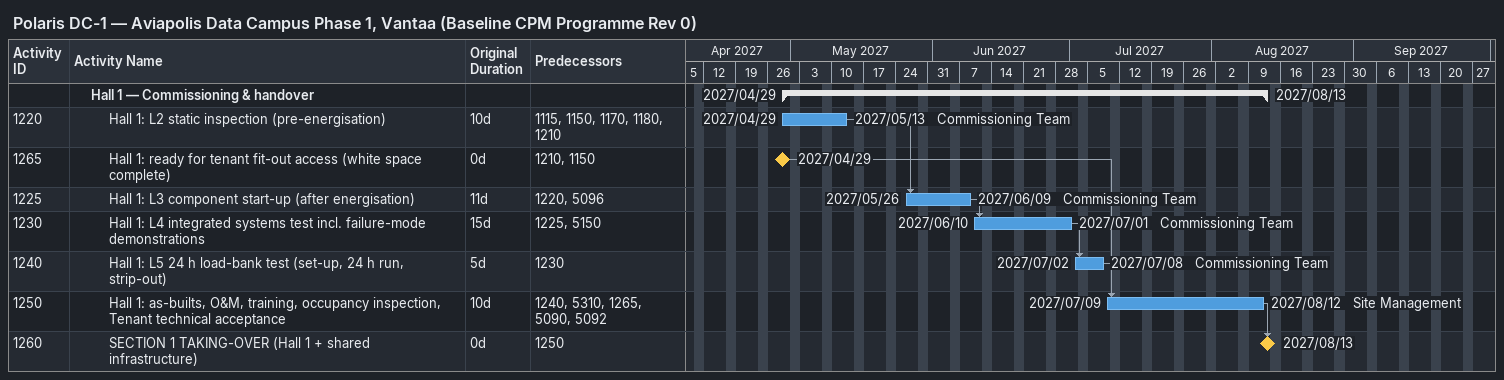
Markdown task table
Polaris DC-1 — Aviapolis Data Campus Phase 1, Vantaa (Baseline CPM Programme Rev 0)

| ID | Level | Task | Original duration | Start | Finish | Predecessors | Resources |
|---|---|---|---|---|---|---|---|
|  | 2 | **Hall 1 — Commissioning & handover** |  | 2027-04-29 | 2027-08-13 |  |  |
| 1220 | 3 | Hall 1: L2 static inspection (pre-energisation) | 10d | 2027-04-29 | 2027-05-13 | 1115, 1150, 1170, 1180, 1210 | Commissioning Team |
| 1265 | 3 | Hall 1: ready for tenant fit-out access (white space complete) | 0d | 2027-04-29 | 2027-04-29 | 1210, 1150 |  |
| 1225 | 3 | Hall 1: L3 component start-up (after energisation) | 11d | 2027-05-26 | 2027-06-09 | 1220, 5096 | Commissioning Team |
| 1230 | 3 | Hall 1: L4 integrated systems test incl. failure-mode demonstrations | 15d | 2027-06-10 | 2027-07-01 | 1225, 5150 | Commissioning Team |
| 1240 | 3 | Hall 1: L5 24 h load-bank test (set-up, 24 h run, strip-out) | 5d | 2027-07-02 | 2027-07-08 | 1230 | Commissioning Team |
| 1250 | 3 | Hall 1: as-builts, O&M, training, occupancy inspection, Tenant technical acceptance | 10d | 2027-07-09 | 2027-08-12 | 1240, 5310, 1265, 5090, 5092 | Site Management |
| 1260 | 3 | SECTION 1 TAKING-OVER (Hall 1 + shared infrastructure) | 0d | 2027-08-13 | 2027-08-13 | 1250 |  |
